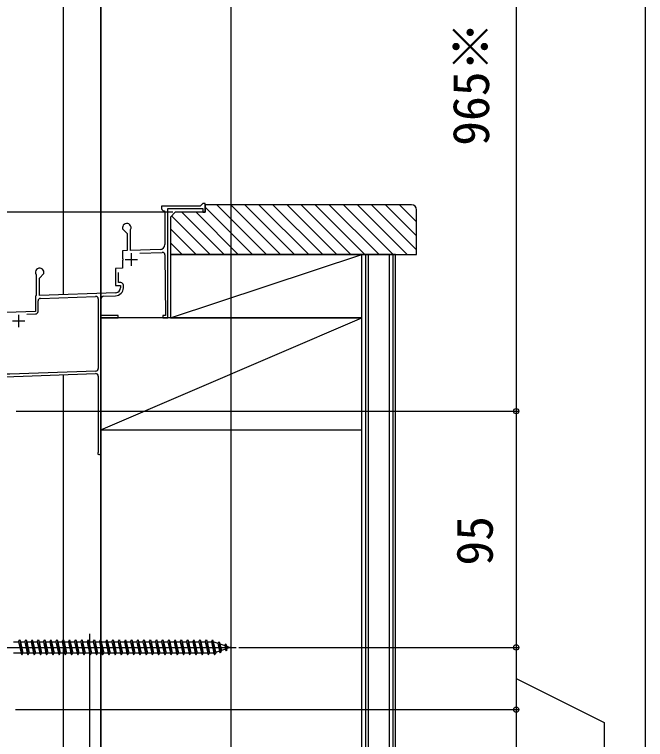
# Model space of a CAD drawing. Units: millimetres, scale not verified. Extents: x -875 to 875, y -1303 to 1296.
# Drawn here: x 621.4 to 875, y 372.8 to 664.4 of the extents above; entities that cross this region are included whole.
import ezdxf
from ezdxf.enums import TextEntityAlignment as Align

# ---------------------------------------------------------------- set-up
doc = ezdxf.new("R2010")
doc.units = ezdxf.units.MM
doc.header["$LTSCALE"] = 8
for name, color, linetype in [('0-2_YKK_11', 7, 'Continuous'), ('0-4_YKK_12', 2, 'Continuous'), ('0-5_YKK_13', 4, 'Continuous'), ('0-6_YKK_D', 6, 'Continuous'), ('0-7_YKK_ZWAK', 7, 'Continuous'), ('0-8_YSS_K', 3, 'Continuous')]:
    doc.layers.add(name, color=color, linetype=linetype)
doc.styles.add('ＭＳ ゴシック', font='')
doc.styles.get('ＭＳ ゴシック').set_extended_font_data('MS Gothic')

msp = doc.modelspace()

# ---------------------------------------------------------------- linework, layer by layer
at = {"layer": '0-2_YKK_11'}
for p, q in [((671.764, 568.403), (680.775, 568.717)), ((664.922, 565.586), (664.802, 565.403)), ((665.802, 565.861), (670.802, 565.861)), ((668.302, 568.361), (668.302, 563.361)), ((630.122, 555.286), (630.002, 555.103)), ((665.102, 554.483), (665.102, 555.561)), ((631.768, 550.229), (653.968, 551.004)), ((657.168, 551.116), (662.014, 551.285)), ((630.802, 544.948), (630.802, 549.23)), ((655.002, 550.005), (655.002, 521.97)), ((623.002, 543.661), (623.002, 538.661)), ((626.346, 543.826), (629.837, 543.948)), ((620.502, 541.161), (625.502, 541.161))]:
    msp.add_line(p, q, dxfattribs=at)
for points in [[(681.81, 567.726), (681.995, 543.361), (681.002, 543.361), (681.002, 542.361), (683.002, 542.361), (683.002, 586.361), (697.002, 586.361), (697.002, 584.861), (698.002, 584.861), (698.002, 588.361), (697.003, 588.361), (696.003, 587.361), (680.502, 587.361), (680.502, 586.361)], [(681.502, 585.361), (681.802, 585.061), (681.802, 571.885)], [(664.802, 578.661), (664.802, 578.161), (666.602, 576.361), (666.602, 569.424), (664.802, 569.361), (664.802, 566.319)], [(679.872, 569.887), (668.002, 569.473), (668.002, 577.789), (668.032, 577.92)], [(664.802, 566.319), (664.922, 566.136), (664.922, 565.586)], [(664.802, 565.403), (664.802, 562.361), (662.002, 562.263), (662.002, 555.361), (664.002, 555.361), (664.002, 554.487)], [(629.972, 559.92), (630.002, 559.789), (630.002, 556.019)], [(662.072, 552.488), (631.402, 551.417), (631.402, 558.361), (633.202, 560.161), (633.202, 560.661)], [(664.102, 556.561), (663.202, 556.561), (663.202, 560.561)], [(630.002, 555.103), (630.002, 551.368), (629.995, 551.368), (629.802, 551.168), (629.802, 544.948), (614.102, 544.399), (614.102, 549.447), (614.192, 549.661)], [(630.002, 556.019), (630.122, 555.836), (630.122, 555.286)], [(656.002, 487.961), (656.002, 542.361), (663.002, 542.361), (663.002, 543.361), (656.202, 543.361), (656.202, 550.116)], [(570.259, 518.561), (613.002, 518.561), (613.002, 513.561), (613.702, 513.561), (613.702, 518.561), (653.968, 519.967)], [(654.037, 520.97), (619.412, 519.761), (605.702, 519.761)], [(655.002, 518.968), (655.002, 488.527), (654.936, 488.338)]]:
    msp.add_lwpolyline(points, dxfattribs=at)
for centre, radius, start, end in [((681.502, 586.361), 1, 180.00002, 269.9988), ((666.502, 578.661), 1.7, 334.15907, 180.00002), ((679.802, 571.885), 2, 271.9979, 0), ((680.81, 567.718), 1, 0.43419, 91.99794), ((631.502, 560.661), 1.7, 0, 205.84242), ((661.902, 554.483), 3.2, 272.00002, 0), ((662.002, 554.487), 2, 271.99997, 0), ((664.102, 555.561), 1, 0, 89.99998), ((654.002, 550.005), 1, 0, 92.00001), ((657.202, 550.116), 1, 92.00001, 180.00002), ((631.802, 549.23), 1, 92.00001, 179.99996), ((629.802, 544.948), 1, 272.00002, 359.99993), ((654.002, 521.97), 1, 272.00002, 0), ((654.002, 518.968), 1, 0, 92.00001), ((655.402, 487.961), 0.6, 141.0582, 0)]:
    msp.add_arc(centre, radius, start, end, dxfattribs=at)
at = {"layer": '0-4_YKK_12'}
msp.add_line((708.502, 10.861), (708.502, 988.661), dxfattribs=at)
at = {"layer": '0-5_YKK_13'}
for p, q in [((621.002, 412.111), (623.002, 412.111)), ((623.502, 412.861), (624.252, 406.861)), ((623.752, 412.111), (624.752, 407.611)), ((623.752, 412.111), (625.502, 412.111)), ((625.502, 412.111), (626.002, 412.861)), ((625.502, 412.111), (626.502, 407.611)), ((626.002, 412.861), (626.752, 406.861)), ((626.002, 412.861), (626.252, 412.111)), ((626.252, 412.111), (627.252, 407.611)), ((626.252, 412.111), (628.002, 412.111)), ((628.502, 412.861), (629.252, 406.861)), ((628.752, 412.111), (630.502, 412.111)), ((628.752, 412.111), (629.752, 407.611)), ((631.002, 412.861), (631.752, 406.861)), ((631.252, 412.111), (633.002, 412.111)), ((631.252, 412.111), (632.252, 407.611)), ((633.502, 412.861), (634.252, 406.861)), ((633.752, 412.111), (635.502, 412.111)), ((633.752, 412.111), (634.752, 407.611)), ((636.002, 412.861), (636.752, 406.861)), ((636.252, 412.111), (638.002, 412.111)), ((636.252, 412.111), (637.252, 407.611)), ((638.502, 412.861), (639.252, 406.861)), ((638.752, 412.111), (640.502, 412.111)), ((638.752, 412.111), (639.752, 407.611)), ((641.002, 412.861), (641.752, 406.861)), ((641.252, 412.111), (643.002, 412.111)), ((641.252, 412.111), (642.252, 407.611)), ((643.502, 412.861), (644.252, 406.861)), ((643.752, 412.111), (645.502, 412.111)), ((643.752, 412.111), (644.752, 407.611)), ((646.002, 412.861), (646.752, 406.861)), ((646.252, 412.111), (648.002, 412.111)), ((646.252, 412.111), (647.252, 407.611)), ((648.502, 412.861), (649.252, 406.861)), ((648.752, 412.111), (650.502, 412.111)), ((648.752, 412.111), (649.752, 407.611)), ((651.002, 412.861), (651.752, 406.861)), ((651.252, 412.111), (653.002, 412.111)), ((651.252, 412.111), (652.252, 407.611)), ((653.502, 412.861), (654.252, 406.861)), ((653.752, 412.111), (655.502, 412.111)), ((653.752, 412.111), (654.752, 407.611)), ((656.002, 412.861), (656.752, 406.861)), ((656.252, 412.111), (658.002, 412.111)), ((656.252, 412.111), (657.252, 407.611)), ((658.502, 412.861), (659.252, 406.861)), ((658.752, 412.111), (659.752, 407.611)), ((661.002, 412.861), (661.752, 406.861)), ((661.252, 412.111), (663.002, 412.111)), ((661.252, 412.111), (662.252, 407.611)), ((663.502, 412.861), (664.252, 406.861)), ((663.752, 412.111), (664.752, 407.611)), ((666.002, 412.861), (666.752, 406.861)), ((666.252, 412.111), (668.002, 412.111)), ((666.252, 412.111), (667.252, 407.611)), ((668.502, 412.861), (669.252, 406.861)), ((668.752, 412.111), (669.752, 407.611)), ((671.002, 412.861), (671.752, 406.861)), ((671.252, 412.111), (673.002, 412.111)), ((671.252, 412.111), (672.252, 407.611)), ((673.502, 412.861), (674.252, 406.861)), ((673.752, 412.111), (674.752, 407.611)), ((676.002, 412.861), (676.752, 406.861)), ((676.252, 412.111), (678.002, 412.111)), ((676.252, 412.111), (677.252, 407.611)), ((678.502, 412.861), (679.252, 406.861)), ((678.752, 412.111), (679.752, 407.611)), ((681.002, 412.861), (681.752, 406.861)), ((681.252, 412.111), (683.002, 412.111)), ((681.252, 412.111), (682.252, 407.611)), ((683.502, 412.861), (684.252, 406.861)), ((683.752, 412.111), (684.752, 407.611)), ((686.002, 412.861), (686.752, 406.861)), ((686.252, 412.111), (688.002, 412.111)), ((686.252, 412.111), (687.252, 407.611)), ((688.502, 412.861), (689.252, 406.861)), ((688.752, 412.111), (689.752, 407.611)), ((691.002, 412.861), (691.752, 406.861)), ((691.252, 412.111), (693.002, 412.111)), ((691.252, 412.111), (692.252, 407.611)), ((693.502, 412.861), (694.252, 406.861)), ((693.752, 412.111), (695.502, 412.111)), ((693.752, 412.111), (694.752, 407.611)), ((696.002, 412.861), (696.752, 406.861)), ((696.252, 412.111), (697.252, 407.611)), ((696.252, 412.111), (698.002, 412.111)), ((698.502, 412.861), (699.252, 406.861)), ((698.752, 412.111), (699.752, 407.611)), ((698.752, 412.111), (700.502, 412.111)), ((701.002, 412.861), (701.752, 406.861)), ((701.252, 412.111), (701.468, 412.111)), ((701.252, 412.111), (702.252, 407.611)), ((701.468, 412.111), (703.13, 411.539)), ((703.588, 412.174), (703.13, 411.539)), ((703.13, 411.539), (703.822, 408.422)), ((703.588, 412.174), (703.942, 411.259)), ((703.588, 412.174), (704.143, 407.739)), ((703.942, 411.259), (705.837, 410.607)), ((703.942, 411.259), (704.519, 408.662)), ((706.201, 411.275), (705.837, 410.607)), ((706.201, 411.275), (706.649, 410.327)), ((706.201, 411.275), (706.54, 408.564)), ((611.502, 409.861), (710.502, 409.861)), ((703.822, 408.422), (702.197, 407.862)), ((704.143, 407.739), (703.822, 408.422)), ((704.143, 407.739), (704.519, 408.662)), ((706.145, 409.221), (704.519, 408.662)), ((705.837, 410.607), (706.145, 409.221)), ((706.54, 408.564), (706.145, 409.221)), ((706.54, 408.564), (706.841, 409.461)), ((706.649, 410.327), (708.002, 409.861)), ((706.649, 410.327), (706.841, 409.461)), ((708.002, 409.861), (706.841, 409.461)), ((624.002, 407.611), (621.002, 407.611)), ((626.502, 407.611), (624.752, 407.611)), ((626.502, 407.611), (626.752, 406.861)), ((626.752, 406.861), (627.252, 407.611)), ((629.002, 407.611), (627.252, 407.611)), ((631.502, 407.611), (629.752, 407.611)), ((634.002, 407.611), (632.252, 407.611)), ((636.502, 407.611), (634.752, 407.611)), ((639.002, 407.611), (637.252, 407.611)), ((641.502, 407.611), (639.752, 407.611)), ((644.002, 407.611), (642.252, 407.611)), ((646.502, 407.611), (644.752, 407.611)), ((649.002, 407.611), (647.252, 407.611)), ((651.502, 407.611), (649.752, 407.611)), ((654.002, 407.611), (652.252, 407.611)), ((656.502, 407.611), (654.752, 407.611)), ((659.002, 407.611), (657.252, 407.611)), ((661.502, 407.611), (659.752, 407.611)), ((664.002, 407.611), (662.252, 407.611)), ((666.502, 407.611), (664.752, 407.611)), ((669.002, 407.611), (667.252, 407.611)), ((671.502, 407.611), (669.752, 407.611)), ((674.002, 407.611), (672.252, 407.611)), ((676.502, 407.611), (674.752, 407.611)), ((679.002, 407.611), (677.252, 407.611)), ((681.502, 407.611), (679.752, 407.611)), ((684.002, 407.611), (682.252, 407.611)), ((686.502, 407.611), (684.752, 407.611)), ((689.002, 407.611), (687.252, 407.611)), ((691.502, 407.611), (689.752, 407.611)), ((694.002, 407.611), (692.252, 407.611)), ((696.502, 407.611), (694.752, 407.611)), ((699.002, 407.611), (697.252, 407.611)), ((701.468, 407.611), (699.752, 407.611)), ((701.5, 407.622), (701.468, 407.611))]:
    msp.add_line(p, q, dxfattribs=at)
for points in [[(623.002, 412.111), (623.502, 412.861), (623.752, 412.111)], [(623.002, 412.111), (624.002, 407.611), (624.252, 406.861), (624.752, 407.611)], [(628.002, 412.111), (628.502, 412.861), (628.752, 412.111)], [(628.002, 412.111), (629.002, 407.611), (629.252, 406.861), (629.752, 407.611)], [(630.502, 412.111), (631.002, 412.861), (631.252, 412.111)], [(630.502, 412.111), (631.502, 407.611), (631.752, 406.861), (632.252, 407.611)], [(633.002, 412.111), (633.502, 412.861), (633.752, 412.111)], [(633.002, 412.111), (634.002, 407.611), (634.252, 406.861), (634.752, 407.611)], [(635.502, 412.111), (636.002, 412.861), (636.252, 412.111)], [(635.502, 412.111), (636.502, 407.611), (636.752, 406.861), (637.252, 407.611)], [(638.002, 412.111), (638.502, 412.861), (638.752, 412.111)], [(638.002, 412.111), (639.002, 407.611), (639.252, 406.861), (639.752, 407.611)], [(640.502, 412.111), (641.002, 412.861), (641.252, 412.111)], [(640.502, 412.111), (641.502, 407.611), (641.752, 406.861), (642.252, 407.611)], [(643.002, 412.111), (643.502, 412.861), (643.752, 412.111)], [(643.002, 412.111), (644.002, 407.611), (644.252, 406.861), (644.752, 407.611)], [(645.502, 412.111), (646.002, 412.861), (646.252, 412.111)], [(645.502, 412.111), (646.502, 407.611), (646.752, 406.861), (647.252, 407.611)], [(648.002, 412.111), (648.502, 412.861), (648.752, 412.111)], [(648.002, 412.111), (649.002, 407.611), (649.252, 406.861), (649.752, 407.611)], [(650.502, 412.111), (651.002, 412.861), (651.252, 412.111)], [(650.502, 412.111), (651.502, 407.611), (651.752, 406.861), (652.252, 407.611)], [(653.002, 412.111), (653.502, 412.861), (653.752, 412.111)], [(653.002, 412.111), (654.002, 407.611), (654.252, 406.861), (654.752, 407.611)], [(655.502, 412.111), (656.002, 412.861), (656.252, 412.111)], [(655.502, 412.111), (656.502, 407.611), (656.752, 406.861), (657.252, 407.611)], [(658.002, 412.111), (658.502, 412.861), (658.752, 412.111)], [(658.002, 412.111), (659.002, 407.611), (659.252, 406.861), (659.752, 407.611)], [(658.752, 412.111), (660.502, 412.111), (661.002, 412.861), (661.252, 412.111)], [(660.502, 412.111), (661.502, 407.611), (661.752, 406.861), (662.252, 407.611)], [(663.002, 412.111), (663.502, 412.861), (663.752, 412.111)], [(663.002, 412.111), (664.002, 407.611), (664.252, 406.861), (664.752, 407.611)], [(663.752, 412.111), (665.502, 412.111), (666.002, 412.861), (666.252, 412.111)], [(665.502, 412.111), (666.502, 407.611), (666.752, 406.861), (667.252, 407.611)], [(668.002, 412.111), (668.502, 412.861), (668.752, 412.111)], [(668.002, 412.111), (669.002, 407.611), (669.252, 406.861), (669.752, 407.611)], [(668.752, 412.111), (670.502, 412.111), (671.002, 412.861), (671.252, 412.111)], [(670.502, 412.111), (671.502, 407.611), (671.752, 406.861), (672.252, 407.611)], [(673.002, 412.111), (673.502, 412.861), (673.752, 412.111)], [(673.002, 412.111), (674.002, 407.611), (674.252, 406.861), (674.752, 407.611)], [(673.752, 412.111), (675.502, 412.111), (676.002, 412.861), (676.252, 412.111)], [(675.502, 412.111), (676.502, 407.611), (676.752, 406.861), (677.252, 407.611)], [(678.002, 412.111), (678.502, 412.861), (678.752, 412.111)], [(678.002, 412.111), (679.002, 407.611), (679.252, 406.861), (679.752, 407.611)], [(678.752, 412.111), (680.502, 412.111), (681.002, 412.861), (681.252, 412.111)], [(680.502, 412.111), (681.502, 407.611), (681.752, 406.861), (682.252, 407.611)], [(683.002, 412.111), (683.502, 412.861), (683.752, 412.111)], [(683.002, 412.111), (684.002, 407.611), (684.252, 406.861), (684.752, 407.611)], [(683.752, 412.111), (685.502, 412.111), (686.002, 412.861), (686.252, 412.111)], [(685.502, 412.111), (686.502, 407.611), (686.752, 406.861), (687.252, 407.611)], [(688.002, 412.111), (688.502, 412.861), (688.752, 412.111)], [(688.002, 412.111), (689.002, 407.611), (689.252, 406.861), (689.752, 407.611)], [(688.752, 412.111), (690.502, 412.111), (691.002, 412.861), (691.252, 412.111)], [(690.502, 412.111), (691.502, 407.611), (691.752, 406.861), (692.252, 407.611)], [(693.002, 412.111), (693.502, 412.861), (693.752, 412.111)], [(693.002, 412.111), (694.002, 407.611), (694.252, 406.861), (694.752, 407.611)], [(695.502, 412.111), (696.002, 412.861), (696.252, 412.111)], [(695.502, 412.111), (696.502, 407.611), (696.752, 406.861), (697.252, 407.611)], [(698.002, 412.111), (698.502, 412.861), (698.752, 412.111)], [(698.002, 412.111), (699.002, 407.611), (699.252, 406.861), (699.752, 407.611)], [(700.502, 412.111), (701.002, 412.861), (701.252, 412.111)], [(700.502, 412.111), (701.502, 407.611), (701.752, 406.861), (702.252, 407.611)]]:
    msp.add_lwpolyline(points, dxfattribs=at)
at = {"layer": '0-6_YKK_D'}
for p, q in [((823.002, 789.861), (823.002, 504.861)), ((685.002, 584.861), (510.002, 584.861)), ((685.002, 584.861), (550.002, 584.861)), ((622.003, 504.861), (824.002, 504.861)), ((623.003, 504.861), (824.002, 504.861)), ((823.002, 504.861), (823.002, 409.861)), ((711.502, 409.861), (824.002, 409.861)), ((711.502, 409.861), (824.002, 409.861)), ((823.002, 409.861), (823.002, 384.861)), ((621.702, 384.861), (824.002, 384.861)), ((621.702, 384.861), (824.002, 384.861))]:
    msp.add_line(p, q, dxfattribs=at)
for points in [[(823.002, 397.361), (858.409, 379.71), (858.409, 343.574)], [(823.002, 384.861), (823.002, 359.861), (823.002, 324.424)]]:
    msp.add_lwpolyline(points, dxfattribs=at)
for centre in [(823.002, 504.861), (823.002, 504.861), (823.002, 409.861), (823.002, 409.861), (823.002, 384.861), (823.002, 384.861)]:
    msp.add_circle(centre, 1.075, dxfattribs=at)
at = {"layer": '0-7_YKK_ZWAK'}
msp.add_lwpolyline([(-875, -1303.3), (875, -1303.3), (875, 1246.7)], dxfattribs=at)
at = {"layer": '0-8_YSS_K'}
for p, q in [((641.002, 551.752), (641.002, 988.661)), ((656.002, 988.661), (656.002, 590.361)), ((641.002, 551.752), (641.002, 837.532)), ((656.002, 295.361), (656.002, 837.532)), ((656.002, 590.361), (656.002, 7.361)), ((698.002, 586.837), (716.978, 567.861)), ((702.635, 587.861), (722.635, 567.861)), ((708.292, 587.861), (728.292, 567.861)), ((713.949, 587.861), (733.949, 567.861)), ((719.606, 587.861), (739.606, 567.861)), ((725.262, 587.861), (745.262, 567.861)), ((730.919, 587.861), (750.919, 567.861)), ((736.576, 587.861), (756.576, 567.861)), ((742.233, 587.861), (762.233, 567.861)), ((747.89, 587.861), (767.89, 567.861)), ((753.547, 587.861), (773.547, 567.861)), ((759.204, 587.861), (779.204, 567.861)), ((764.86, 587.861), (783.002, 569.719)), ((770.517, 587.861), (783.002, 575.376)), ((776.174, 587.861), (783.002, 581.033)), ((684.505, 583.364), (700.008, 567.861)), ((688.664, 584.861), (705.664, 567.861)), ((694.321, 584.861), (711.321, 567.861)), ((684.002, 578.209), (694.351, 567.861)), ((684.002, 572.552), (688.694, 567.861)), ((684.002, 542.361), (761.002, 567.861)), ((761.002, 10.861), (761.002, 567.861)), ((761.002, 10.861), (761.002, 567.861)), ((774.502, 567.861), (761.002, 567.861)), ((762.502, 567.861), (762.502, 10.861)), ((763.503, 567.861), (763.503, 10.861)), ((772.002, 567.861), (772.002, 10.861)), ((773.502, 10.861), (773.502, 567.861)), ((774.502, 10.861), (774.502, 567.861)), ((761.002, 542.361), (656.002, 542.361)), ((656.002, 497.361), (761.002, 542.361)), ((641.002, 295.361), (641.002, 519.514))]:
    msp.add_line(p, q, dxfattribs=at)
for points in [[(781.002, 587.861), (698.002, 587.861), (698.002, 584.861), (686.002, 584.861), (684.002, 582.861), (684.002, 567.861)], [(684.002, 567.861), (783.002, 567.861), (783.002, 585.861)], [(656.002, 542.361), (656.002, 497.361), (761.002, 497.361)], [(656.002, 295.361), (641.002, 295.361), (641.002, 519.514)], [(537.87, 238.492), (647.59, 293.352), (651.608, 295.361), (651.608, 415.361)]]:
    msp.add_lwpolyline(points, dxfattribs=at)
msp.add_lwpolyline([(684.002, 542.361), (761.002, 542.361), (761.002, 567.861), (684.002, 567.861)], close=True, dxfattribs=at)
msp.add_arc((781.002, 585.861), 2, 0, 89.99998, dxfattribs=at)

# ---------------------------------------------------------------- texts
at = {"layer": '0-6_YKK_D', "style": 'ＭＳ ゴシック'}
for s, p in [('965※', (816.525, 611.566)), ('95', (818.002, 442.759))]:
    msp.add_text(s, height=14.66, rotation=90, dxfattribs=at).set_placement(p, align=Align.BOTTOM_LEFT)

doc.saveas('drawing.dxf')
